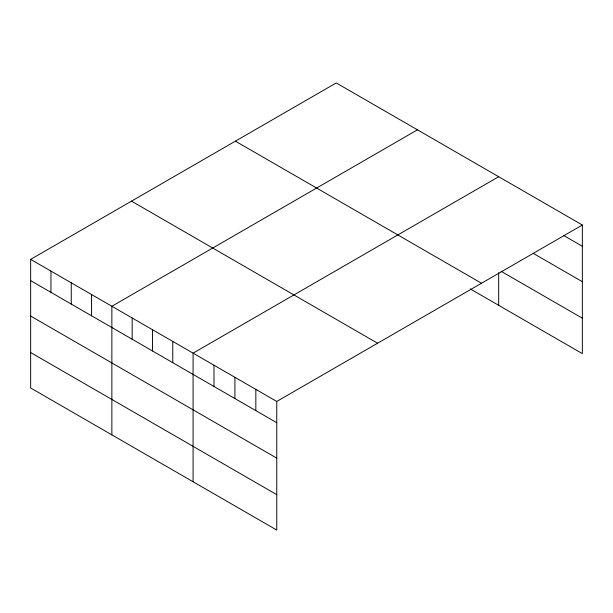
<?xml version="1.0" encoding="UTF-8"?>
<svg xmlns="http://www.w3.org/2000/svg" width="613" height="613" viewBox="0 0 613 613"><rect width="100%" height="100%" fill="white"/><g stroke="black" fill="none" stroke-linecap="round" stroke-linejoin="round"><path stroke-width="0.92" d="M582.35 225.025L276.754 401.454L276.754 530.061L30.65 387.975L30.65 259.368L336.246 82.939L582.35 225.025L582.35 353.632L470.248 288.907M417.461 129.826L111.865 306.262L111.865 434.862M498.675 176.713L193.08 353.149L193.08 481.757M563.845 235.591L582.35 246.273M533.272 253.368L582.35 281.704M501.089 271.283L582.35 318.201M235.4 141.159L481.504 283.244M131.496 201.148L377.6 343.234M30.65 259.368L276.754 401.454M30.65 280.624L276.754 422.709M30.65 316.047L276.754 458.133M30.65 352.552L276.754 494.637M498.675 272.693L498.675 305.32M255.836 389.378L255.836 410.633M234.917 377.301L234.917 398.55M213.998 365.225L213.998 386.474M172.774 341.426L172.774 362.674M152.468 329.702L152.468 350.95M132.17 317.978L132.17 339.234M91.559 294.539L91.559 315.787M71.254 282.815L71.254 304.063M50.956 271.092L50.956 292.34"/></g></svg>
